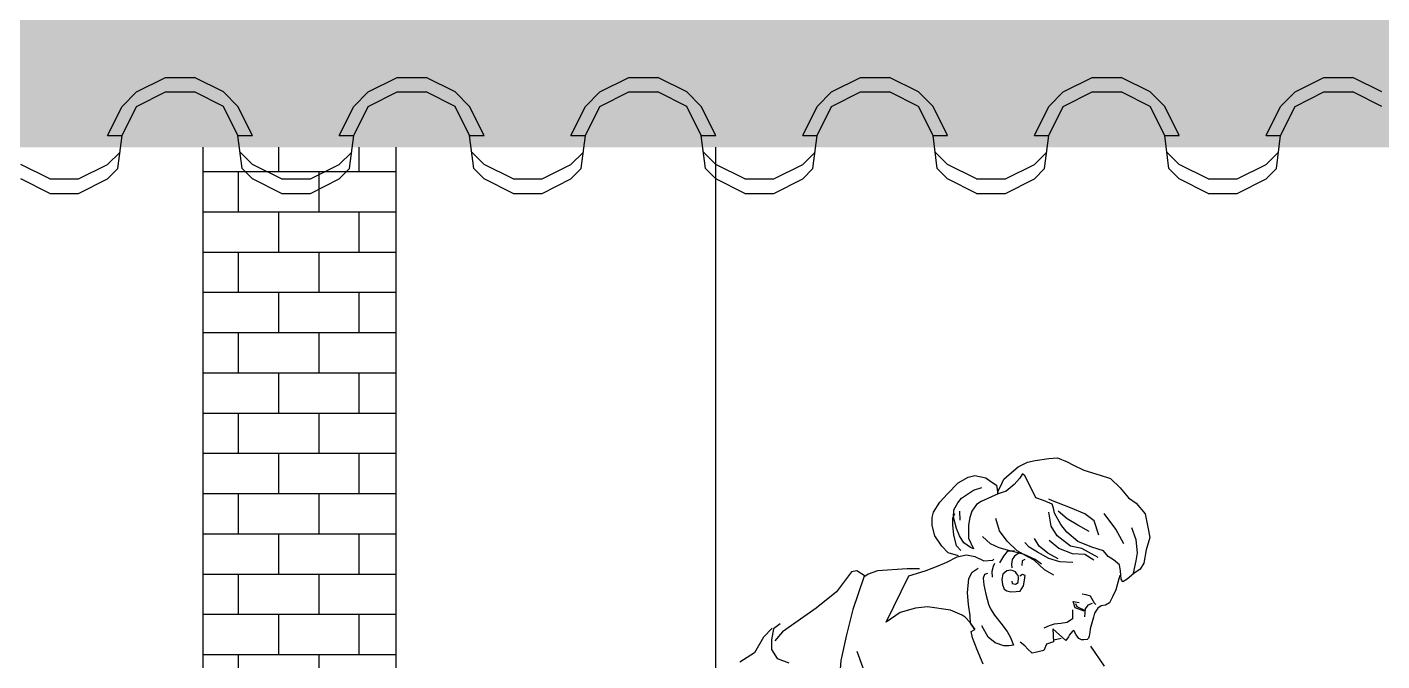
# Model space of a CAD drawing. Extents: x -109 to 1815, y -14679 to 345.
# Drawn here: x -93.926 to -91.821, y -37.247 to -36.263 of the extents above; entities that cross this region are included whole.
import ezdxf

# ---------------------------------------------------------------- set-up
doc = ezdxf.new("R2010")
doc.units = 0
doc.header["$MEASUREMENT"] = 0
doc.layers.get('0').update_dxf_attribs({"linetype": 'CONTINUOUS'})
for name, color, linetype in [('CAIBRO', 1, 'CONTINUOUS'), ('COTA', 1, 'CONTINUOUS'), ('LINHA-TELHA-VISTA', 1, 'CONTINUOUS'), ('PAREDE', 6, 'CONTINUOUS'), ('PILAR', 5, 'CONTINUOUS'), ('spanish2-18', 3, 'CONTINUOUS')]:
    doc.layers.add(name, color=color, linetype=linetype)

# ---------------------------------------------------------------- blocks, each defined once
blk = doc.blocks.new('tellhafachada')
at = {"layer": 'spanish2-18'}
for p, q in [((-98.0565, -27.0038), (-98.0115, -26.9813)), ((-98.0115, -26.9813), (-97.9665, -26.9813)), ((-97.9215, -27.0038), (-97.9665, -26.9813)), ((-97.6965, -27.0038), (-97.6515, -26.9813)), ((-97.6515, -26.9813), (-97.6065, -26.9813)), ((-97.5615, -27.0038), (-97.6065, -26.9813)), ((-97.3365, -27.0038), (-97.2915, -26.9813)), ((-97.2915, -26.9813), (-97.2465, -26.9813)), ((-97.2015, -27.0038), (-97.2465, -26.9813)), ((-96.9765, -27.0038), (-96.9315, -26.9813)), ((-96.9315, -26.9813), (-96.8865, -26.9813)), ((-96.8415, -27.0038), (-96.8865, -26.9813)), ((-96.6165, -27.0038), (-96.5715, -26.9813)), ((-96.5715, -26.9813), (-96.5265, -26.9813)), ((-96.4815, -27.0038), (-96.5265, -26.9813)), ((-96.2565, -27.0038), (-96.2115, -26.9813)), ((-96.2115, -26.9813), (-96.1665, -26.9813)), ((-96.1215, -27.0038), (-96.1665, -26.9813)), ((-98.079, -27.0263), (-98.0565, -27.0038)), ((-98.0565, -27.0263), (-98.0115, -27.0038)), ((-98.0115, -27.0038), (-97.9665, -27.0038)), ((-97.9215, -27.0263), (-97.9665, -27.0038)), ((-97.899, -27.0263), (-97.9215, -27.0038)), ((-97.719, -27.0263), (-97.6965, -27.0038)), ((-97.6965, -27.0263), (-97.6515, -27.0038)), ((-97.6515, -27.0038), (-97.6065, -27.0038)), ((-97.5615, -27.0263), (-97.6065, -27.0038)), ((-97.539, -27.0263), (-97.5615, -27.0038)), ((-97.359, -27.0263), (-97.3365, -27.0038)), ((-97.3365, -27.0263), (-97.2915, -27.0038)), ((-97.2915, -27.0038), (-97.2465, -27.0038)), ((-97.2015, -27.0263), (-97.2465, -27.0038)), ((-97.179, -27.0263), (-97.2015, -27.0038)), ((-96.999, -27.0263), (-96.9765, -27.0038)), ((-96.9765, -27.0263), (-96.9315, -27.0038)), ((-96.9315, -27.0038), (-96.8865, -27.0038)), ((-96.8415, -27.0263), (-96.8865, -27.0038)), ((-96.819, -27.0263), (-96.8415, -27.0038)), ((-96.639, -27.0263), (-96.6165, -27.0038)), ((-96.6165, -27.0263), (-96.5715, -27.0038)), ((-96.5715, -27.0038), (-96.5265, -27.0038)), ((-96.4815, -27.0263), (-96.5265, -27.0038)), ((-96.459, -27.0263), (-96.4815, -27.0038)), ((-96.279, -27.0263), (-96.2565, -27.0038)), ((-96.2565, -27.0263), (-96.2115, -27.0038)), ((-96.2115, -27.0038), (-96.1665, -27.0038)), ((-96.1215, -27.0263), (-96.1665, -27.0038)), ((-98.1015, -27.0713), (-98.079, -27.0263)), ((-98.079, -27.0713), (-98.0565, -27.0263)), ((-97.899, -27.0713), (-97.9215, -27.0263)), ((-97.8765, -27.0713), (-97.899, -27.0263)), ((-97.7415, -27.0713), (-97.719, -27.0263)), ((-97.719, -27.0713), (-97.6965, -27.0263)), ((-97.539, -27.0713), (-97.5615, -27.0263)), ((-97.5165, -27.0713), (-97.539, -27.0263)), ((-97.3815, -27.0713), (-97.359, -27.0263)), ((-97.359, -27.0713), (-97.3365, -27.0263)), ((-97.179, -27.0713), (-97.2015, -27.0263)), ((-97.1565, -27.0713), (-97.179, -27.0263)), ((-97.0215, -27.0713), (-96.999, -27.0263)), ((-96.999, -27.0713), (-96.9765, -27.0263)), ((-96.819, -27.0713), (-96.8415, -27.0263)), ((-96.7965, -27.0713), (-96.819, -27.0263)), ((-96.6615, -27.0713), (-96.639, -27.0263)), ((-96.639, -27.0713), (-96.6165, -27.0263)), ((-96.459, -27.0713), (-96.4815, -27.0263)), ((-96.4365, -27.0713), (-96.459, -27.0263)), ((-96.3015, -27.0713), (-96.279, -27.0263)), ((-96.279, -27.0713), (-96.2565, -27.0263)), ((-98.1015, -27.0713), (-98.079, -27.0713)), ((-98.0855, -27.1228), (-98.079, -27.0713)), ((-97.8926, -27.1228), (-97.899, -27.0713)), ((-97.899, -27.0713), (-97.8765, -27.0713)), ((-97.7415, -27.0713), (-97.719, -27.0713)), ((-97.7255, -27.1228), (-97.719, -27.0713)), ((-97.5326, -27.1228), (-97.539, -27.0713)), ((-97.539, -27.0713), (-97.5165, -27.0713)), ((-97.3815, -27.0713), (-97.359, -27.0713)), ((-97.3655, -27.1228), (-97.359, -27.0713)), ((-97.1726, -27.1228), (-97.179, -27.0713)), ((-97.179, -27.0713), (-97.1565, -27.0713)), ((-97.0215, -27.0713), (-96.999, -27.0713)), ((-97.0055, -27.1228), (-96.999, -27.0713)), ((-96.8126, -27.1228), (-96.819, -27.0713)), ((-96.819, -27.0713), (-96.7965, -27.0713)), ((-96.6615, -27.0713), (-96.639, -27.0713)), ((-96.6455, -27.1228), (-96.639, -27.0713)), ((-96.4526, -27.1228), (-96.459, -27.0713)), ((-96.459, -27.0713), (-96.4365, -27.0713)), ((-96.3015, -27.0713), (-96.279, -27.0713)), ((-96.2855, -27.1228), (-96.279, -27.0713)), ((-98.1015, -27.1163), (-98.0822, -27.0971)), ((-97.8765, -27.1163), (-97.8958, -27.0971)), ((-97.7415, -27.1163), (-97.7222, -27.0971)), ((-97.5165, -27.1163), (-97.5358, -27.0971)), ((-97.3815, -27.1163), (-97.3622, -27.0971)), ((-97.1565, -27.1163), (-97.1758, -27.0971)), ((-97.0215, -27.1163), (-97.0022, -27.0971)), ((-96.7965, -27.1163), (-96.8158, -27.0971)), ((-96.6615, -27.1163), (-96.6422, -27.0971)), ((-96.4365, -27.1163), (-96.4558, -27.0971)), ((-96.3015, -27.1163), (-96.2822, -27.0971)), ((-98.1915, -27.1388), (-98.2365, -27.1163)), ((-98.1465, -27.1388), (-98.1015, -27.1163)), ((-98.1015, -27.1388), (-98.0855, -27.1228)), ((-97.8765, -27.1388), (-97.8926, -27.1228)), ((-97.8315, -27.1388), (-97.8765, -27.1163)), ((-97.7865, -27.1388), (-97.7415, -27.1163)), ((-97.7415, -27.1388), (-97.7255, -27.1228)), ((-97.5165, -27.1388), (-97.5326, -27.1228)), ((-97.4715, -27.1388), (-97.5165, -27.1163)), ((-97.4265, -27.1388), (-97.3815, -27.1163)), ((-97.3815, -27.1388), (-97.3655, -27.1228)), ((-97.1565, -27.1388), (-97.1726, -27.1228)), ((-97.1115, -27.1388), (-97.1565, -27.1163)), ((-97.0665, -27.1388), (-97.0215, -27.1163)), ((-97.0215, -27.1388), (-97.0055, -27.1228)), ((-96.7965, -27.1388), (-96.8126, -27.1228)), ((-96.7515, -27.1388), (-96.7965, -27.1163)), ((-96.7065, -27.1388), (-96.6615, -27.1163)), ((-96.6615, -27.1388), (-96.6455, -27.1228)), ((-96.4365, -27.1388), (-96.4526, -27.1228)), ((-96.3915, -27.1388), (-96.4365, -27.1163)), ((-96.3465, -27.1388), (-96.3015, -27.1163)), ((-96.3015, -27.1388), (-96.2855, -27.1228)), ((-98.1915, -27.1613), (-98.2365, -27.1388)), ((-98.1915, -27.1388), (-98.1465, -27.1388)), ((-98.1465, -27.1613), (-98.1015, -27.1388)), ((-97.8315, -27.1613), (-97.8765, -27.1388)), ((-97.8315, -27.1388), (-97.7865, -27.1388)), ((-97.7865, -27.1613), (-97.7415, -27.1388)), ((-97.4715, -27.1613), (-97.5165, -27.1388)), ((-97.4715, -27.1388), (-97.4265, -27.1388)), ((-97.4265, -27.1613), (-97.3815, -27.1388)), ((-97.1115, -27.1613), (-97.1565, -27.1388)), ((-97.1115, -27.1388), (-97.0665, -27.1388)), ((-97.0665, -27.1613), (-97.0215, -27.1388)), ((-96.7515, -27.1613), (-96.7965, -27.1388)), ((-96.7515, -27.1388), (-96.7065, -27.1388)), ((-96.7065, -27.1613), (-96.6615, -27.1388)), ((-96.3915, -27.1613), (-96.4365, -27.1388)), ((-96.3915, -27.1388), (-96.3465, -27.1388)), ((-96.3465, -27.1613), (-96.3015, -27.1388)), ((-98.1915, -27.1613), (-98.1465, -27.1613)), ((-97.8315, -27.1613), (-97.7865, -27.1613)), ((-97.4715, -27.1613), (-97.4265, -27.1613)), ((-97.1115, -27.1613), (-97.0665, -27.1613)), ((-96.7515, -27.1613), (-96.7065, -27.1613)), ((-96.3915, -27.1613), (-96.3465, -27.1613))]:
    blk.add_line(p, q, dxfattribs=at)
blk = doc.blocks.new('G2peop6')
for p, q in [((0.1069, 1.7235), (0.1281, 1.7267)), ((0.1281, 1.7267), (0.1415, 1.728)), ((0.1415, 1.728), (0.1568, 1.7216)), ((0.0665, 1.702), (0.0805, 1.7139)), ((0.0805, 1.7139), (0.0952, 1.7211)), ((0.0952, 1.7211), (0.1069, 1.7235)), ((0.1568, 1.7216), (0.1657, 1.717)), ((0.1657, 1.717), (0.1828, 1.7085)), ((0.1828, 1.7085), (0.2082, 1.701)), ((-0.0295, 1.6717), (-0.0126, 1.689)), ((-0.0126, 1.689), (0.0026, 1.6979)), ((0.0026, 1.6979), (0.0132, 1.7003)), ((0.0132, 1.7003), (0.0302, 1.6969)), ((0.0302, 1.6969), (0.0379, 1.6911)), ((0.0379, 1.6911), (0.0467, 1.6854)), ((0.0467, 1.6854), (0.0487, 1.6719)), ((0.0492, 1.676), (0.0556, 1.689)), ((0.0556, 1.689), (0.0584, 1.6944)), ((0.0584, 1.6944), (0.0665, 1.702)), ((0.0744, 1.6863), (0.0621, 1.6761)), ((0.0825, 1.6958), (0.0744, 1.6863)), ((0.0872, 1.7029), (0.0825, 1.6958)), ((0.0907, 1.6999), (0.0872, 1.7029)), ((0.0972, 1.6877), (0.0907, 1.6999)), ((0.108, 1.6655), (0.0972, 1.6877)), ((0.2082, 1.701), (0.224, 1.6959)), ((0.224, 1.6959), (0.2389, 1.6813)), ((-0.0411, 1.6587), (-0.0295, 1.6717)), ((-0.0134, 1.6578), (-0.0076, 1.6649)), ((-0.0076, 1.6649), (0.0005, 1.6703)), ((0.0005, 1.6703), (0.011, 1.6775)), ((0.011, 1.6775), (0.0239, 1.6816)), ((0.0492, 1.672), (0.023, 1.66)), ((0.0487, 1.6719), (0.0492, 1.676)), ((0.0621, 1.6761), (0.0492, 1.672)), ((0.1198, 1.6614), (0.108, 1.6655)), ((0.1339, 1.661), (0.128, 1.6638)), ((0.2389, 1.6813), (0.252, 1.6657)), ((0.252, 1.6657), (0.2638, 1.6575)), ((-0.0532, 1.6351), (-0.0509, 1.6433)), ((-0.0509, 1.6433), (-0.0411, 1.6587)), ((-0.0198, 1.6354), (-0.0192, 1.6471)), ((-0.0192, 1.6471), (-0.0134, 1.6578)), ((-0.0105, 1.6449), (-0.0103, 1.6308)), ((0.0083, 1.645), (0.0056, 1.635)), ((0.016, 1.6552), (0.0083, 1.645)), ((0.023, 1.66), (0.016, 1.6552)), ((0.1334, 1.6556), (0.1198, 1.6614)), ((0.1319, 1.6216), (0.1282, 1.6432)), ((0.1352, 1.6498), (0.1334, 1.6556)), ((0.1617, 1.65), (0.1339, 1.661)), ((0.1371, 1.6421), (0.1352, 1.6498)), ((0.1466, 1.6245), (0.1371, 1.6421)), ((0.1565, 1.6329), (0.1429, 1.6452)), ((0.1841, 1.6408), (0.1617, 1.65)), ((0.2638, 1.6575), (0.2781, 1.6406)), ((-0.053, 1.6226), (-0.0532, 1.6351)), ((-0.0489, 1.6069), (-0.053, 1.6226)), ((-0.0209, 1.6342), (-0.018, 1.6413)), ((-0.0208, 1.623), (-0.0209, 1.6342)), ((-0.0195, 1.6084), (-0.0208, 1.623)), ((-0.0154, 1.6178), (-0.0198, 1.6354)), ((0.0056, 1.635), (0.0033, 1.6232)), ((0.0033, 1.6232), (0.0035, 1.6114)), ((0.0516, 1.6142), (0.046, 1.6337)), ((0.1409, 1.6069), (0.1319, 1.6216)), ((0.1562, 1.6124), (0.1466, 1.6245)), ((0.173, 1.6231), (0.1565, 1.6329)), ((0.1907, 1.6132), (0.173, 1.6231)), ((0.1988, 1.6297), (0.1841, 1.6408)), ((0.206, 1.6075), (0.1988, 1.6297)), ((0.2325, 1.6171), (0.214, 1.6411)), ((0.2781, 1.6406), (0.2818, 1.62)), ((-0.0381, 1.5906), (-0.0489, 1.6069)), ((-0.0152, 1.5913), (-0.0195, 1.6084)), ((-0.0106, 1.6066), (-0.0154, 1.6178)), ((-0.0041, 1.5956), (-0.0106, 1.6066)), ((0.0035, 1.6114), (0.0035, 1.6032)), ((0.0035, 1.6032), (0.0112, 1.5863)), ((0.0377, 1.5941), (0.0252, 1.6058)), ((0.0635, 1.5986), (0.0516, 1.6142)), ((0.1134, 1.5908), (0.1057, 1.6025)), ((0.1616, 1.5906), (0.1409, 1.6069)), ((0.1732, 1.5978), (0.1562, 1.6124)), ((0.2449, 1.5944), (0.2325, 1.6171)), ((0.2637, 1.6005), (0.2571, 1.6192)), ((0.2662, 1.5805), (0.2637, 1.6005)), ((0.285, 1.6042), (0.2793, 1.5847)), ((0.2818, 1.62), (0.285, 1.6042)), ((-0.028, 1.5801), (-0.0381, 1.5906)), ((-0.0121, 1.5755), (-0.028, 1.5801)), ((-0.0087, 1.5838), (-0.0152, 1.5913)), ((0.0065, 1.5886), (-0.0041, 1.5956)), ((0.0112, 1.5863), (0.0065, 1.5886)), ((0.0512, 1.5879), (0.0377, 1.5941)), ((0.0677, 1.5834), (0.0512, 1.5879)), ((0.0636, 1.5821), (0.0578, 1.575)), ((0.0789, 1.5835), (0.0635, 1.5986)), ((0.0747, 1.5834), (0.0636, 1.5821)), ((0.09, 1.5777), (0.0677, 1.5834)), ((0.0966, 1.5736), (0.0789, 1.5835)), ((0.0848, 1.58), (0.0801, 1.5788)), ((0.0976, 1.5888), (0.091, 1.5965)), ((0.1106, 1.5814), (0.0976, 1.5888)), ((0.1284, 1.5715), (0.1106, 1.5814)), ((0.1264, 1.5797), (0.1134, 1.5908)), ((0.1425, 1.5711), (0.1264, 1.5797)), ((0.1435, 1.5869), (0.1286, 1.5992)), ((0.1652, 1.5789), (0.1435, 1.5869)), ((0.1792, 1.5868), (0.1616, 1.5906)), ((0.184, 1.5779), (0.1652, 1.5789)), ((0.1951, 1.5893), (0.1732, 1.5978)), ((0.2047, 1.5729), (0.1792, 1.5868)), ((0.2133, 1.5836), (0.1951, 1.5893)), ((0.2205, 1.5747), (0.2133, 1.5836)), ((0.264, 1.5676), (0.2662, 1.5805)), ((0.2793, 1.5847), (0.2758, 1.5642)), ((-0.0624, 1.5527), (-0.0437, 1.56)), ((-0.0437, 1.56), (-0.0302, 1.566)), ((-0.0302, 1.566), (-0.0145, 1.5743)), ((-0.0145, 1.5743), (0.0003, 1.5773)), ((0.0003, 1.5773), (0.0132, 1.5746)), ((0.0132, 1.5746), (0.0274, 1.5677)), ((0.0274, 1.5677), (0.0414, 1.569)), ((0.0415, 1.5589), (0.0398, 1.5514)), ((0.0414, 1.569), (0.0426, 1.5702)), ((0.0438, 1.5637), (0.0415, 1.5589)), ((0.0578, 1.575), (0.0514, 1.5649)), ((0.0713, 1.5698), (0.0702, 1.5627)), ((0.0702, 1.5627), (0.0709, 1.5569)), ((0.0748, 1.5752), (0.0713, 1.5698)), ((0.0801, 1.5788), (0.0748, 1.5752)), ((0.0866, 1.5676), (0.0862, 1.5605)), ((0.0908, 1.57), (0.0866, 1.5676)), ((0.1072, 1.5701), (0.09, 1.5777)), ((0.1054, 1.5689), (0.0966, 1.5736)), ((0.1215, 1.5538), (0.1054, 1.5689)), ((0.1167, 1.5627), (0.1072, 1.5701)), ((0.1454, 1.5665), (0.1284, 1.5715)), ((0.1653, 1.5655), (0.1454, 1.5665)), ((0.1982, 1.5687), (0.184, 1.5779)), ((0.2287, 1.5696), (0.2205, 1.5747)), ((0.2382, 1.5615), (0.2287, 1.5696)), ((0.2395, 1.5521), (0.2382, 1.5615)), ((0.2595, 1.5488), (0.264, 1.5676)), ((0.2758, 1.5642), (0.27, 1.5547)), ((-0.1782, 1.551), (-0.2019, 1.5197)), ((-0.17, 1.5522), (-0.1782, 1.551)), ((-0.1593, 1.5424), (-0.1765, 1.4923)), ((-0.157, 1.5441), (-0.17, 1.5522)), ((-0.1528, 1.5472), (-0.1593, 1.5424)), ((-0.1383, 1.5525), (-0.1528, 1.5472)), ((-0.0918, 1.5553), (-0.1383, 1.5525)), ((-0.1246, 1.4728), (-0.0894, 1.5443)), ((-0.073, 1.5555), (-0.0918, 1.5553)), ((-0.0894, 1.5443), (-0.0772, 1.5484)), ((-0.0772, 1.5484), (-0.0624, 1.5527)), ((0.002, 1.5181), (0.0041, 1.5405)), ((0.0041, 1.5405), (0.0092, 1.5504)), ((0.0092, 1.5504), (0.0186, 1.5564)), ((0.0281, 1.5466), (0.0264, 1.5407)), ((0.0264, 1.5407), (0.027, 1.5306)), ((0.0328, 1.5483), (0.0281, 1.5466)), ((0.0398, 1.5514), (0.0399, 1.5425)), ((0.0569, 1.5473), (0.0552, 1.5391)), ((0.0552, 1.5391), (0.0564, 1.5309)), ((0.0628, 1.5521), (0.0569, 1.5473)), ((0.0691, 1.5533), (0.0628, 1.5521)), ((0.0727, 1.5522), (0.0691, 1.5533)), ((0.0762, 1.5505), (0.0727, 1.5522)), ((0.0781, 1.5482), (0.0762, 1.5505)), ((0.0804, 1.5452), (0.0781, 1.5482)), ((0.081, 1.5417), (0.0804, 1.5452)), ((0.0805, 1.5341), (0.081, 1.5417)), ((0.0875, 1.5465), (0.0833, 1.5441)), ((0.0915, 1.5453), (0.0875, 1.5465)), ((0.0888, 1.5288), (0.0904, 1.5378)), ((0.0904, 1.5378), (0.0915, 1.5453)), ((0.1362, 1.5457), (0.1215, 1.5538)), ((0.2367, 1.5397), (0.2322, 1.5227)), ((0.2384, 1.545), (0.2367, 1.5397)), ((0.2408, 1.5392), (0.2395, 1.5521)), ((0.2432, 1.535), (0.2408, 1.5392)), ((0.2497, 1.5393), (0.2432, 1.535)), ((0.2601, 1.5481), (0.2497, 1.5393)), ((0.27, 1.5547), (0.2601, 1.5481)), ((-0.2019, 1.5197), (-0.2334, 1.4941)), ((0.0033, 1.4998), (0.002, 1.5181)), ((0.027, 1.5306), (0.0302, 1.516)), ((0.0302, 1.516), (0.0344, 1.5008)), ((0.0564, 1.5309), (0.0588, 1.5239)), ((0.0588, 1.5239), (0.063, 1.521)), ((0.063, 1.521), (0.0689, 1.5199)), ((0.0689, 1.5199), (0.0772, 1.52)), ((0.0705, 1.5364), (0.0712, 1.5329)), ((0.0712, 1.5329), (0.0764, 1.5317)), ((0.0764, 1.5317), (0.0805, 1.5341)), ((0.0772, 1.52), (0.0835, 1.5206)), ((0.0835, 1.5206), (0.0888, 1.5288)), ((0.1799, 1.5168), (0.1858, 1.5157)), ((0.2322, 1.5227), (0.2269, 1.512)), ((-0.0601, 1.4964), (-0.079, 1.4944)), ((-0.0248, 1.4913), (-0.0601, 1.4964)), ((0.0059, 1.4822), (0.0033, 1.4998)), ((0.0344, 1.5008), (0.0375, 1.4931)), ((0.169, 1.495), (0.1659, 1.5049)), ((0.1659, 1.5049), (0.1753, 1.5033)), ((0.1832, 1.4898), (0.169, 1.495)), ((0.1697, 1.5018), (0.1716, 1.4967)), ((0.1716, 1.4967), (0.1848, 1.4905)), ((0.189, 1.4988), (0.1848, 1.4933)), ((0.1858, 1.5157), (0.1923, 1.5134)), ((0.1953, 1.5017), (0.189, 1.4988)), ((0.1923, 1.5134), (0.1988, 1.5024)), ((0.1988, 1.5024), (0.2012, 1.5)), ((0.2094, 1.4978), (0.2043, 1.4942)), ((0.216, 1.499), (0.2094, 1.4978)), ((0.2223, 1.5026), (0.216, 1.499)), ((0.2269, 1.512), (0.2223, 1.5026)), ((-0.2334, 1.4941), (-0.2854, 1.4578)), ((-0.1765, 1.4923), (-0.186, 1.4529)), ((-0.1029, 1.4877), (-0.1246, 1.4728)), ((-0.079, 1.4944), (-0.1029, 1.4877)), ((-0.0066, 1.4833), (-0.0248, 1.4913)), ((-0.0018, 1.4805), (-0.0066, 1.4833)), ((0.006, 1.4723), (-0.0018, 1.4805)), ((0.0065, 1.4712), (0.0059, 1.4822)), ((0.0375, 1.4931), (0.0439, 1.4833)), ((0.0439, 1.4833), (0.0535, 1.4709)), ((0.165, 1.4779), (0.1568, 1.4719)), ((0.1649, 1.4915), (0.1649, 1.4861)), ((0.1649, 1.4861), (0.165, 1.4779)), ((0.1848, 1.4933), (0.1838, 1.4811)), ((0.1974, 1.4805), (0.1944, 1.4694)), ((0.199, 1.4864), (0.1974, 1.4805)), ((0.202, 1.4912), (0.199, 1.4864)), ((0.2043, 1.4942), (0.202, 1.4912)), ((-0.3019, 1.4635), (-0.3152, 1.4493)), ((-0.2996, 1.4624), (-0.3029, 1.4452)), ((-0.2891, 1.47), (-0.2996, 1.4624)), ((-0.2854, 1.4578), (-0.2975, 1.4436)), ((-0.186, 1.4529), (-0.195, 1.4129)), ((0.0136, 1.4612), (0.006, 1.4723)), ((0.0131, 1.4612), (0.0065, 1.4712)), ((0.0073, 1.4583), (0.0131, 1.4612)), ((0.0097, 1.4482), (0.0073, 1.4583)), ((0.0337, 1.4491), (0.0241, 1.4671)), ((0.0535, 1.4709), (0.0636, 1.4581)), ((0.0636, 1.4581), (0.0684, 1.4488)), ((0.1287, 1.467), (0.1205, 1.4634)), ((0.1364, 1.4694), (0.1287, 1.467)), ((0.1545, 1.4442), (0.1346, 1.4623)), ((0.1346, 1.4623), (0.1355, 1.4419)), ((0.1469, 1.4707), (0.1364, 1.4694)), ((0.1568, 1.4719), (0.1469, 1.4707)), ((0.1605, 1.4527), (0.1589, 1.4496)), ((0.1652, 1.4586), (0.1605, 1.4527)), ((0.167, 1.4598), (0.1652, 1.4586)), ((0.1706, 1.4528), (0.167, 1.4598)), ((0.1747, 1.4474), (0.1706, 1.4528)), ((0.1917, 1.457), (0.1906, 1.4511)), ((0.1922, 1.4624), (0.1917, 1.457)), ((0.1944, 1.4694), (0.1922, 1.4624)), ((-0.3152, 1.4493), (-0.3291, 1.425)), ((-0.3029, 1.4452), (-0.3028, 1.43)), ((0.0169, 1.4295), (0.0097, 1.4482)), ((0.045, 1.4403), (0.0337, 1.4491)), ((0.058, 1.4357), (0.045, 1.4403)), ((0.0662, 1.4358), (0.058, 1.4357)), ((0.0732, 1.4371), (0.0662, 1.4358)), ((0.0684, 1.4488), (0.0732, 1.4371)), ((0.0909, 1.4361), (0.0838, 1.4414)), ((0.0956, 1.4309), (0.0909, 1.4361)), ((0.1243, 1.4382), (0.1203, 1.4288)), ((0.1355, 1.4419), (0.1243, 1.4382)), ((0.1362, 1.4453), (0.1471, 1.4477)), ((0.1589, 1.4496), (0.1545, 1.4442)), ((0.1789, 1.4451), (0.1747, 1.4474)), ((0.1825, 1.445), (0.1789, 1.4451)), ((0.1876, 1.4459), (0.1825, 1.445)), ((0.1899, 1.4476), (0.1876, 1.4459)), ((0.1906, 1.4511), (0.1899, 1.4476)), ((0.2145, 1.4043), (0.1936, 1.4354)), ((-0.3291, 1.425), (-0.3519, 1.4107)), ((-0.3028, 1.43), (-0.2937, 1.416)), ((-0.2937, 1.416), (-0.2756, 1.4097)), ((-0.195, 1.4129), (-0.2013, 1.3353)), ((-0.17, 1.4277), (-0.1435, 1.3539)), ((0.0259, 1.4072), (0.0169, 1.4295)), ((0.1021, 1.4244), (0.0956, 1.4309)), ((0.1068, 1.4256), (0.1021, 1.4244)), ((0.1203, 1.4288), (0.1068, 1.4256))]:
    blk.add_line(p, q)

msp = doc.modelspace()

# ---------------------------------------------------------------- hatches: boundary and pattern name
at = {"layer": 'COTA'}
h = msp.add_hatch(dxfattribs=at)
h.set_pattern_fill('BRICK', color=256, scale=0.25, style=0)
h.set_pattern_definition([(0, (-74.909996, -0.86213), (0, 0.0625), []), (90, (-74.91, -0.86213), (-0.125, 8e-18), [0.0625, -0.0625]), (90, (-74.8475, -0.86213), (-0.125, 8e-18), [-0.0625, 0.0625])])
h.paths.add_polyline_path([(-93.6526, -38.756), (-93.3526, -38.756), (-93.3526, -36.4493), (-93.6526, -36.4493)])
at = {"layer": 'LINHA-TELHA-VISTA'}
h = msp.add_hatch(dxfattribs=at)
h.set_pattern_fill('SPANISH2', color=256, scale=0.18, style=0)
h.set_pattern_definition([(0, (-794.63089, -300.0635), (0.36, 0.18), [0.045, -0.315]), (0, (-794.63089, -300.041), (0.36, 0.18), [0.045, -0.135]), (0, (-794.45089, -300.0185), (0.36, 0.18), [0.045, -0.315]), (0, (-794.72089, -300.131), (0.36, 0.18), [0.0225, -0.18, 0.0225, -0.135]), (45, (-794.69839, -300.08599), (2e-17, 0.18), [0.03181981, -0.47729708]), (45, (-794.72089, -300.01849), (2e-17, 0.18), [0.022734, -0.48638288]), (45, (-794.72089, -299.99599), (2e-17, 0.18), [0.02727, -0.48184688]), (135, (-794.49589, -299.99599), (2e-17, 0.18), [0.02727, -0.48184688]), (135, (-794.49589, -300.01849), (2e-17, 0.18), [0.022734, -0.48638288]), (135, (-794.51839, -300.08599), (2e-17, 0.18), [0.03181981, -0.47729708]), (26.56505, (-794.67589, -300.08599), (-9e-12, 0.18), [0.05031153, -0.35218071]), (26.56505, (-794.67589, -300.06349), (-9e-12, 0.18), [0.05031153, -0.35218071]), (26.56505, (-794.76589, -300.04099), (-9e-12, 0.18), [0.05031153, -0.35218071]), (26.56505, (-794.76589, -300.01849), (-9e-12, 0.18), [0.05031153, -0.35218071]), (63.434949, (-794.720885, -300.13099), (9e-12, 0.18), [0.05031153, -0.75467294]), (63.434949, (-794.698385, -300.13099), (9e-12, 0.18), [0.05031153, -0.75467294]), (116.565051, (-794.518385, -300.13099), (-9e-12, 0.18), [0.05031153, -0.75467294]), (116.565051, (-794.495885, -300.13099), (-9e-12, 0.18), [0.05031153, -0.75467294]), (153.43495, (-794.54089, -300.08599), (9e-12, 0.18), [0.05031153, -0.35218071]), (153.43495, (-794.54089, -300.06349), (9e-12, 0.18), [0.05031153, -0.35218071]), (153.43495, (-794.45089, -300.04099), (9e-12, 0.18), [0.05031153, -0.35218071]), (153.43495, (-794.45089, -300.01849), (9e-12, 0.18), [0.05031153, -0.35218071]), (82.8749837, (-794.720885, -300.130991), (9e-14, 0.18), [0.18140076, -2.72101203]), (97.1250163, (-794.495885, -300.130991), (-9e-14, 0.18), [0.18140076, -2.72101203])])
h.paths.add_polyline_path([(-97.6719, -32.8242), (-103.2958, -35.3672), (-98.41, -35.3672), (-98.41, -36.4493), (-88.5964, -36.4493)])

# ---------------------------------------------------------------- linework, layer by layer
at = {"layer": 'PAREDE'}
msp.add_line((-92.8564, -36.4493), (-92.8564, -38.556), dxfattribs=at)
at = {"layer": 'PILAR'}
for p, q in [((-93.6526, -38.756), (-93.6526, -36.4493)), ((-93.3526, -38.756), (-93.3526, -36.4493))]:
    msp.add_line(p, q, dxfattribs=at)

# ---------------------------------------------------------------- block references
at = {"layer": 'CAIBRO'}
msp.add_blockref('G2peop6', (-92.4666, -38.6594), dxfattribs=at)
at = {"layer": 'PILAR'}
msp.add_blockref('tellhafachada', (4.3006, -9.3597), dxfattribs=at)

doc.saveas('drawing.dxf')
